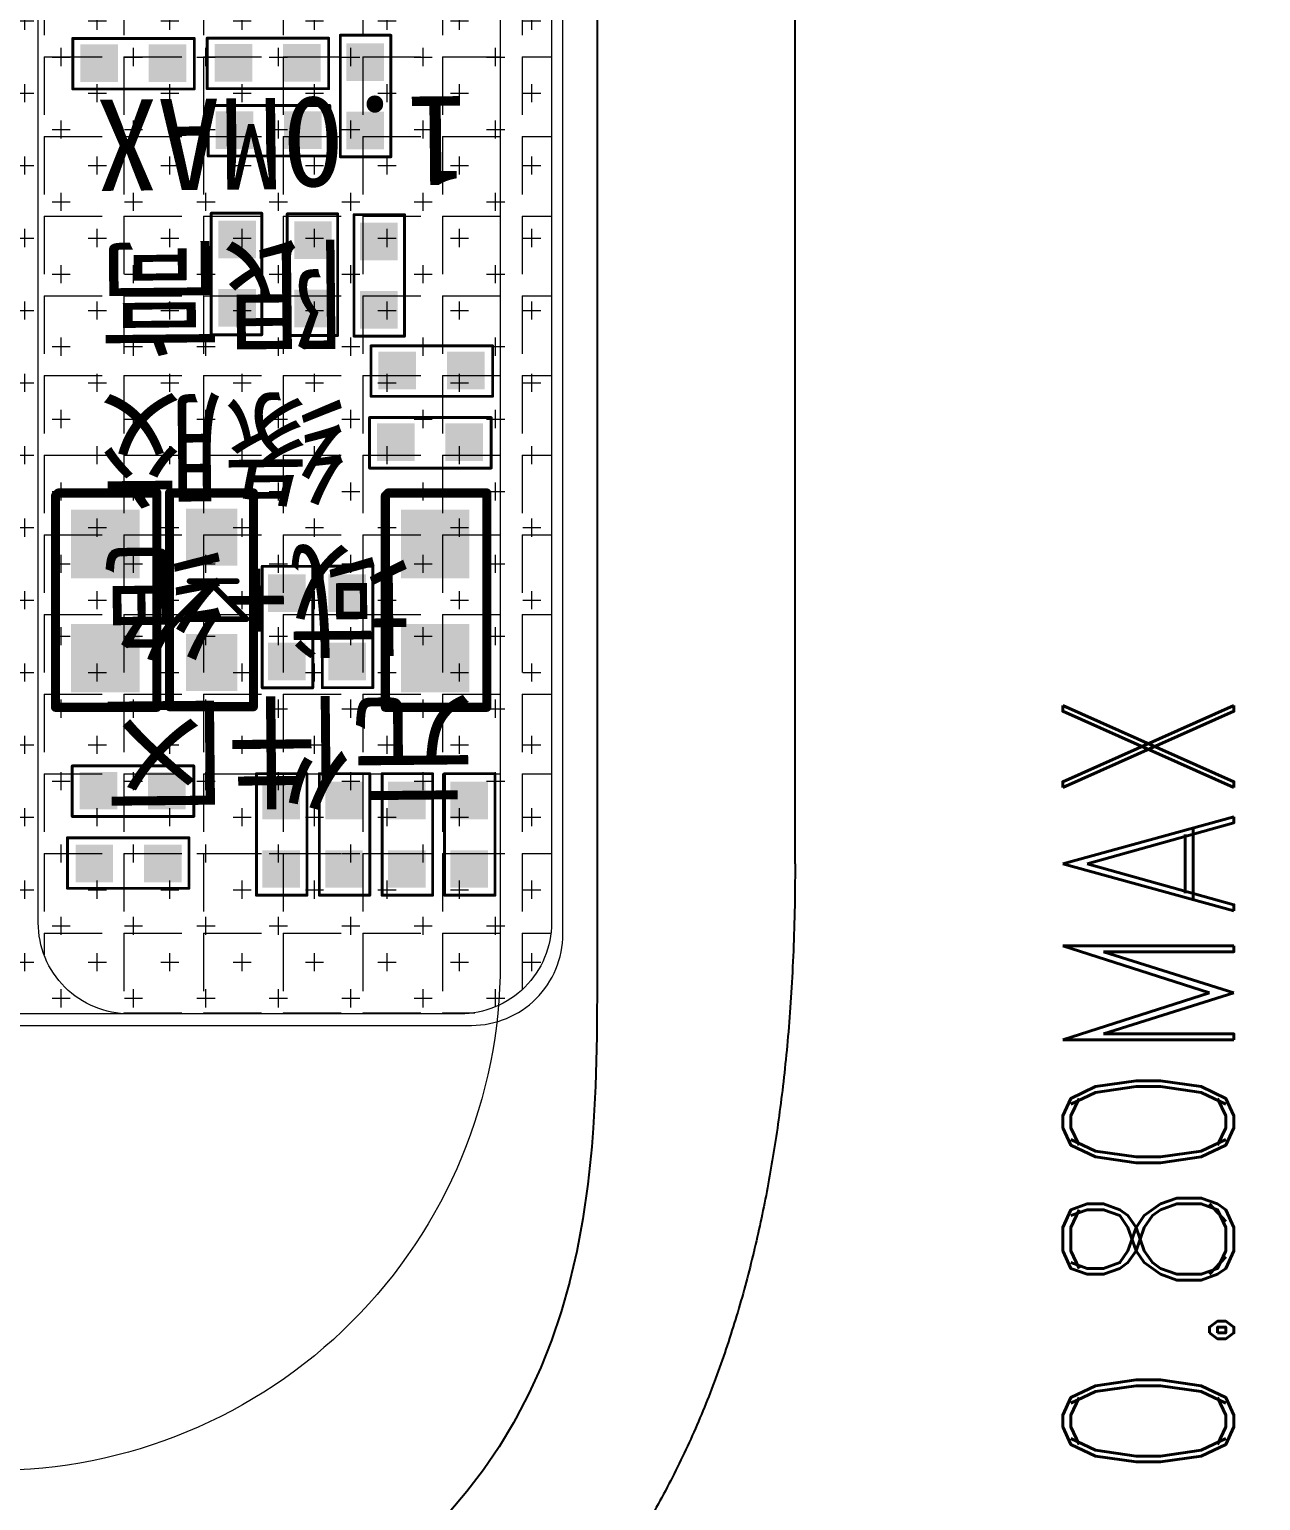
# Model space of a CAD drawing. Header units: millimetres. Extents: x 2674 to 3449, y -296 to 185.
# Drawn here: x 3401.18 to 3411.97, y -162.84 to -149.94 of the extents above; entities that cross this region are included whole.
import ezdxf

# ---------------------------------------------------------------- set-up
doc = ezdxf.new("R2010")
doc.units = ezdxf.units.MM
doc.layers.get('0').update_dxf_attribs({"lineweight": 5})
doc.layers.get('Defpoints').update_dxf_attribs({"lineweight": 5})
for name, color, linetype, lineweight in [('DIM', 3, 'Continuous', 5), ('ITO', 2, 'Continuous', 5), ('MFPC', 2, 'Continuous', 5), ('TAPE', 90, 'Continuous', 5)]:
    doc.layers.add(name, color=color, linetype=linetype, lineweight=lineweight)
for name, color, linetype in [('L52', 5, 'Continuous'), ('lens', 6, 'Continuous'), ('TOPLAYER', 1, 'Continuous'), ('TOPOVERLAY', 2, 'Continuous'), ('TOPPASTE', 8, 'Continuous'), ('TOPSOLDER', 216, 'Continuous')]:
    doc.layers.add(name, color=color, linetype=linetype)
doc.styles.add('RD', font='ROMAND.shx', dxfattribs={"width": 0.8})
doc.styles.add('宋', font='SimSun.ttf', dxfattribs={"height": 2})
doc.dimstyles.new('DIM', dxfattribs={"dimtxt": 0.8, "dimasz": 0.8, "dimexe": 0, "dimexo": 0.5, "dimgap": 0.11, "dimtad": 0, "dimzin": 1, "dimdsep": 46, "dimtxsty": 'RD', "dimcen": 0, "dimclrd": 256, "dimclre": 256, "dimclrt": 256, "dimadec": 0, "dimazin": 0, "dimtm": 1e-09, "dimtfac": 1, "dimtofl": 0, "dimtmove": 0, "dimatfit": 3, "dimfxl": 1, "dimlwe": -1, "dimarcsym": 0})

# ---------------------------------------------------------------- blocks, each defined once
blk = doc.blocks.new('R178MQM-001-PNL-V01-C')
at = {"layer": 'L52', "color": 7}
blk.add_lwpolyline([(1292.346, -125.745), (1292.346, -125.631), (1292.346, -125.745), (1292.346, -150.739), (1292.346, -150.853), (1292.343, -151.427), (1292.331, -151.865), (1292.311, -152.233), (1292.299, -152.396), (1292.264, -152.724), (1292.22, -153.029), (1292.166, -153.315), (1292.102, -153.585), (1292.102, -153.586), (1292.028, -153.845), (1291.944, -154.094), (1291.85, -154.333), (1291.745, -154.561), (1291.632, -154.78), (1291.61, -154.818), (1291.485, -155.028), (1291.349, -155.228), (1291.203, -155.42), (1291.048, -155.603)], dxfattribs=at)
blk = doc.blocks.new('*D267')
at = {"layer": 'Defpoints', "color": 0, "lineweight": 5, "transparency": 16777216}
for p in [(3394.701, -164.577), (3410.99, -164.577), (3394.701, -165.377)]:
    blk.add_point(p, dxfattribs=at)
at = {"layer": 'DIM', "lineweight": -2, "transparency": 16777216}
for p, q in [((3410.99, -163.777), (3410.99, -162.977)), ((3410.99, -166.177), (3410.99, -166.977))]:
    blk.add_line(p, q, dxfattribs=at)
at = {"layer": 'DIM', "transparency": 16777216}
for p, q in [((3395.201, -164.577), (3410.99, -164.577)), ((3395.201, -165.377), (3410.99, -165.377))]:
    blk.add_line(p, q, dxfattribs=at)
at = {"layer": 'DIM', "lineweight": 5, "transparency": 16777216}
for points in [[(3410.856, -163.777), (3411.123, -163.777), (3410.99, -164.577)], [(3410.856, -166.177), (3411.123, -166.177), (3410.99, -165.377)]]:
    blk.add_solid(points, dxfattribs=at)
at = {"layer": 'DIM', "lineweight": 5, "transparency": 16777216, "insert": (3410.99, -159.181), "char_height": 1.5, "attachment_point": 5, "rotation": 90, "style": 'RD'}
blk.add_mtext('0.80MAX', dxfattribs=at)
blk = doc.blocks.new('R178MQK-026-P61-CVL-V01-C')
at = {"layer": 'lens'}
blk.add_line((3136.272, -169.898), (3136.272, -146.028), dxfattribs=at)
at = {"layer": 'lens', "color": 1, "linetype": 'Continuous', "lineweight": 18}
blk.add_lwpolyline([(3129.187, -140.078, -0.414214), (3133.687, -144.578), (3133.687, -170.769, -0.414214), (3129.237, -175.219), (3109.283, -175.219, -0.414214), (3104.783, -170.719), (3104.783, -144.578, -0.414214), (3109.283, -140.078)], format="xyb", close=True, dxfattribs=at)
at = {"layer": 'lens'}
blk.add_open_spline([(3136.272, -169.898), (3136.272, -170.187), (3136.26, -170.726), (3136.213, -171.424), (3136.145, -172.043), (3136.058, -172.607), (3135.952, -173.139), (3135.821, -173.665), (3135.66, -174.188), (3135.469, -174.697), (3135.247, -175.19), (3134.995, -175.66), (3134.699, -176.125), (3134.34, -176.596), (3133.894, -177.078), (3133.329, -177.571), (3132.611, -178.055), (3131.729, -178.498), (3130.665, -178.872), (3129.457, -179.143), (3128.139, -179.302), (3127.211, -179.336), (3126.735, -179.336)], degree=3, knots=[0, 0, 0, 0, 0.05, 0.1, 0.15, 0.2, 0.25, 0.3, 0.35, 0.4, 0.45, 0.5, 0.55, 0.6, 0.65, 0.7, 0.75, 0.8, 0.85, 0.9, 0.95, 1, 1, 1, 1], dxfattribs=at)
blk = doc.blocks.new('0201_1')
at = {"layer": 'TOPLAYER'}
for points in [[(0.164998, -0.165001), (0.164998, 0.165001), (-0.164998, -0.165001), (-0.164998, 0.165001)], [(0.764997, -0.165001), (0.764997, 0.165001), (0.435, -0.165001), (0.435, 0.165001)]]:
    blk.add_solid(points, dxfattribs=at)
at = {"layer": 'TOPOVERLAY', "const_width": 0.025001}
for points in [[(-0.23, -0.217), (-0.23, 0.225999)], [(-0.23, 0.225999), (-0.181, 0.225999)], [(-0.18, 0.225999), (0.836, 0.225999)], [(0.836, -0.217), (0.836, 0.225999)], [(-0.23, -0.217), (0.836, -0.217)]]:
    blk.add_lwpolyline(points, dxfattribs=at)
at = {"layer": 'TOPOVERLAY', "const_width": 0.012499}
for points in [[(-0.23625, 0.225999, 1), (-0.223749, 0.225999, 1)], [(-0.23625, 0.225999, 1), (-0.223749, 0.225999, 1)], [(-0.187251, 0.225999, 1), (-0.174749, 0.225999, 1)], [(-0.186251, 0.225999, 1), (-0.173749, 0.225999, 1)], [(0.829749, 0.225999, 1), (0.842251, 0.225999, 1)], [(0.829749, 0.225999, 1), (0.842251, 0.225999, 1)], [(-0.23625, -0.217, 1), (-0.223749, -0.217, 1)], [(-0.23625, -0.217, 1), (-0.223749, -0.217, 1)], [(0.829749, -0.217, 1), (0.842251, -0.217, 1)], [(0.829749, -0.217, 1), (0.842251, -0.217, 1)]]:
    blk.add_lwpolyline(points, format="xyb", close=True, dxfattribs=at)
at = {"layer": 'TOPPASTE'}
for points in [[(0.164998, -0.165001), (0.164998, 0.165001), (-0.164998, -0.165001), (-0.164998, 0.165001)], [(0.764997, -0.165001), (0.764997, 0.165001), (0.435, -0.165001), (0.435, 0.165001)]]:
    blk.add_solid(points, dxfattribs=at)
at = {"layer": 'TOPSOLDER'}
for points in [[(0.164998, -0.165001), (0.164998, 0.165001), (-0.164998, -0.165001), (-0.164998, 0.165001)], [(0.764997, -0.165001), (0.764997, 0.165001), (0.435, -0.165001), (0.435, 0.165001)]]:
    blk.add_solid(points, dxfattribs=at)
blk = doc.blocks.new('0201_3')
at = {"layer": 'TOPLAYER'}
for points in [[(0.164998, -0.165001), (0.164998, 0.165001), (-0.164998, -0.165001), (-0.164998, 0.165001)], [(0.764997, -0.165001), (0.764997, 0.165001), (0.435, -0.165001), (0.435, 0.165001)]]:
    blk.add_solid(points, dxfattribs=at)
at = {"layer": 'TOPOVERLAY', "const_width": 0.025001}
for points in [[(-0.23, -0.217), (-0.23, 0.225999)], [(-0.23, 0.225999), (-0.181, 0.225999)], [(-0.18, 0.225999), (0.836, 0.225999)], [(0.836, -0.217), (0.836, 0.225999)], [(-0.23, -0.217), (0.836, -0.217)]]:
    blk.add_lwpolyline(points, dxfattribs=at)
at = {"layer": 'TOPOVERLAY', "const_width": 0.012499}
for points in [[(-0.23625, 0.225999, 1), (-0.223749, 0.225999, 1)], [(-0.23625, 0.225999, 1), (-0.223749, 0.225999, 1)], [(-0.187251, 0.225999, 1), (-0.174749, 0.225999, 1)], [(-0.186251, 0.225999, 1), (-0.173749, 0.225999, 1)], [(0.829749, 0.225999, 1), (0.842251, 0.225999, 1)], [(0.829749, 0.225999, 1), (0.842251, 0.225999, 1)], [(-0.23625, -0.217, 1), (-0.223749, -0.217, 1)], [(-0.23625, -0.217, 1), (-0.223749, -0.217, 1)], [(0.829749, -0.217, 1), (0.842251, -0.217, 1)], [(0.829749, -0.217, 1), (0.842251, -0.217, 1)]]:
    blk.add_lwpolyline(points, format="xyb", close=True, dxfattribs=at)
at = {"layer": 'TOPPASTE'}
for points in [[(0.164998, -0.165001), (0.164998, 0.165001), (-0.164998, -0.165001), (-0.164998, 0.165001)], [(0.764997, -0.165001), (0.764997, 0.165001), (0.435, -0.165001), (0.435, 0.165001)]]:
    blk.add_solid(points, dxfattribs=at)
at = {"layer": 'TOPSOLDER'}
for points in [[(0.164998, -0.165001), (0.164998, 0.165001), (-0.164998, -0.165001), (-0.164998, 0.165001)], [(0.764997, -0.165001), (0.764997, 0.165001), (0.435, -0.165001), (0.435, 0.165001)]]:
    blk.add_solid(points, dxfattribs=at)
blk = doc.blocks.new('0201_7')
at = {"layer": 'TOPLAYER'}
for points in [[(0.164998, -0.165001), (0.164998, 0.165001), (-0.164998, -0.165001), (-0.164998, 0.165001)], [(0.764997, -0.165001), (0.764997, 0.165001), (0.435, -0.165001), (0.435, 0.165001)]]:
    blk.add_solid(points, dxfattribs=at)
at = {"layer": 'TOPOVERLAY', "const_width": 0.025001}
for points in [[(-0.23, -0.217), (-0.23, 0.225999)], [(-0.181, 0.225999), (-0.23, 0.225999)], [(0.836, 0.225999), (-0.18, 0.225999)], [(0.836, -0.217), (0.836, 0.225999)], [(0.836, -0.217), (-0.23, -0.217)]]:
    blk.add_lwpolyline(points, dxfattribs=at)
at = {"layer": 'TOPOVERLAY', "const_width": 0.012499}
for points in [[(-0.23625, 0.225999, 1), (-0.223749, 0.225999, 1)], [(-0.23625, 0.225999, 1), (-0.223749, 0.225999, 1)], [(-0.187251, 0.225999, 1), (-0.174749, 0.225999, 1)], [(-0.186251, 0.225999, 1), (-0.173749, 0.225999, 1)], [(0.829749, 0.225999, 1), (0.842251, 0.225999, 1)], [(0.829749, 0.225999, 1), (0.842251, 0.225999, 1)], [(-0.23625, -0.217, 1), (-0.223749, -0.217, 1)], [(-0.23625, -0.217, 1), (-0.223749, -0.217, 1)], [(0.829749, -0.217, 1), (0.842251, -0.217, 1)], [(0.829749, -0.217, 1), (0.842251, -0.217, 1)]]:
    blk.add_lwpolyline(points, format="xyb", close=True, dxfattribs=at)
at = {"layer": 'TOPPASTE'}
for points in [[(0.164998, -0.165001), (0.164998, 0.165001), (-0.164998, -0.165001), (-0.164998, 0.165001)], [(0.764997, -0.165001), (0.764997, 0.165001), (0.435, -0.165001), (0.435, 0.165001)]]:
    blk.add_solid(points, dxfattribs=at)
at = {"layer": 'TOPSOLDER'}
for points in [[(0.164998, -0.165001), (0.164998, 0.165001), (-0.164998, -0.165001), (-0.164998, 0.165001)], [(0.764997, -0.165001), (0.764997, 0.165001), (0.435, -0.165001), (0.435, 0.165001)]]:
    blk.add_solid(points, dxfattribs=at)
blk = doc.blocks.new('0201_8')
at = {"layer": 'TOPLAYER'}
for points in [[(0.164998, -0.165001), (0.164998, 0.165001), (-0.164998, -0.165001), (-0.164998, 0.165001)], [(0.764997, -0.165001), (0.764997, 0.165001), (0.435, -0.165001), (0.435, 0.165001)]]:
    blk.add_solid(points, dxfattribs=at)
at = {"layer": 'TOPOVERLAY', "const_width": 0.025001}
for points in [[(-0.23, -0.217), (-0.23, 0.225999)], [(-0.181, 0.225999), (-0.23, 0.225999)], [(0.836, 0.225999), (-0.18, 0.225999)], [(0.836, -0.217), (0.836, 0.225999)], [(0.836, -0.217), (-0.23, -0.217)]]:
    blk.add_lwpolyline(points, dxfattribs=at)
at = {"layer": 'TOPOVERLAY', "const_width": 0.012499}
for points in [[(-0.23625, 0.225999, 1), (-0.223749, 0.225999, 1)], [(-0.23625, 0.225999, 1), (-0.223749, 0.225999, 1)], [(-0.187251, 0.225999, 1), (-0.174749, 0.225999, 1)], [(-0.186251, 0.225999, 1), (-0.173749, 0.225999, 1)], [(0.829749, 0.225999, 1), (0.842251, 0.225999, 1)], [(0.829749, 0.225999, 1), (0.842251, 0.225999, 1)], [(-0.23625, -0.217, 1), (-0.223749, -0.217, 1)], [(-0.23625, -0.217, 1), (-0.223749, -0.217, 1)], [(0.829749, -0.217, 1), (0.842251, -0.217, 1)], [(0.829749, -0.217, 1), (0.842251, -0.217, 1)]]:
    blk.add_lwpolyline(points, format="xyb", close=True, dxfattribs=at)
at = {"layer": 'TOPPASTE'}
for points in [[(0.164998, -0.165001), (0.164998, 0.165001), (-0.164998, -0.165001), (-0.164998, 0.165001)], [(0.764997, -0.165001), (0.764997, 0.165001), (0.435, -0.165001), (0.435, 0.165001)]]:
    blk.add_solid(points, dxfattribs=at)
at = {"layer": 'TOPSOLDER'}
for points in [[(0.164998, -0.165001), (0.164998, 0.165001), (-0.164998, -0.165001), (-0.164998, 0.165001)], [(0.764997, -0.165001), (0.764997, 0.165001), (0.435, -0.165001), (0.435, 0.165001)]]:
    blk.add_solid(points, dxfattribs=at)
blk = doc.blocks.new('0201_9')
at = {"layer": 'TOPLAYER'}
for points in [[(0.164998, -0.165001), (0.164998, 0.165001), (-0.164998, -0.165001), (-0.164998, 0.165001)], [(0.764997, -0.165001), (0.764997, 0.165001), (0.435, -0.165001), (0.435, 0.165001)]]:
    blk.add_solid(points, dxfattribs=at)
at = {"layer": 'TOPOVERLAY', "const_width": 0.025001}
for points in [[(-0.23, -0.217), (-0.23, 0.225999)], [(-0.23, 0.225999), (-0.181, 0.225999)], [(-0.18, 0.225999), (0.836, 0.225999)], [(0.836, -0.217), (0.836, 0.225999)], [(-0.23, -0.217), (0.836, -0.217)]]:
    blk.add_lwpolyline(points, dxfattribs=at)
at = {"layer": 'TOPOVERLAY', "const_width": 0.012499}
for points in [[(-0.23625, 0.225999, 1), (-0.223749, 0.225999, 1)], [(-0.23625, 0.225999, 1), (-0.223749, 0.225999, 1)], [(-0.187251, 0.225999, 1), (-0.174749, 0.225999, 1)], [(-0.186251, 0.225999, 1), (-0.173749, 0.225999, 1)], [(0.829749, 0.225999, 1), (0.842251, 0.225999, 1)], [(0.829749, 0.225999, 1), (0.842251, 0.225999, 1)], [(-0.23625, -0.217, 1), (-0.223749, -0.217, 1)], [(-0.23625, -0.217, 1), (-0.223749, -0.217, 1)], [(0.829749, -0.217, 1), (0.842251, -0.217, 1)], [(0.829749, -0.217, 1), (0.842251, -0.217, 1)]]:
    blk.add_lwpolyline(points, format="xyb", close=True, dxfattribs=at)
at = {"layer": 'TOPPASTE'}
for points in [[(0.164998, -0.165001), (0.164998, 0.165001), (-0.164998, -0.165001), (-0.164998, 0.165001)], [(0.764997, -0.165001), (0.764997, 0.165001), (0.435, -0.165001), (0.435, 0.165001)]]:
    blk.add_solid(points, dxfattribs=at)
at = {"layer": 'TOPSOLDER'}
for points in [[(0.164998, -0.165001), (0.164998, 0.165001), (-0.164998, -0.165001), (-0.164998, 0.165001)], [(0.764997, -0.165001), (0.764997, 0.165001), (0.435, -0.165001), (0.435, 0.165001)]]:
    blk.add_solid(points, dxfattribs=at)
blk = doc.blocks.new('0402S_10')
at = {"layer": 'TOPLAYER'}
for points in [[(-0.248054, 0.305189), (-0.848053, 0.305189), (-0.248054, -0.29481), (-0.848053, -0.29481)], [(0.751944, 0.305189), (0.151945, 0.305189), (0.751944, -0.29481), (0.151945, -0.29481)]]:
    blk.add_solid(points, dxfattribs=at)
at = {"layer": 'TOPOVERLAY', "const_width": 0.08001}
for points in [[(-0.979853, -0.431411), (-0.979853, 0.457589)], [(-0.979853, 0.457589), (0.899747, 0.457589)], [(0.899747, -0.406011), (0.899747, 0.457589)], [(0.874347, -0.431411), (0.899747, -0.406011)], [(-0.979853, -0.431411), (0.874347, -0.431411)]]:
    blk.add_lwpolyline(points, dxfattribs=at)
at = {"layer": 'TOPOVERLAY', "const_width": 0.040005}
for points in [[(-0.999856, 0.457589, 1), (-0.959851, 0.457589, 1)], [(-0.999856, 0.457589, 1), (-0.959851, 0.457589, 1)], [(0.879744, 0.457589, 1), (0.919749, 0.457589, 1)], [(0.879744, 0.457589, 1), (0.919749, 0.457589, 1)], [(0.879744, -0.406011, 1), (0.919749, -0.406011, 1)], [(0.879744, -0.406011, 1), (0.919749, -0.406011, 1)], [(-0.999856, -0.431411, 1), (-0.959851, -0.431411, 1)], [(-0.999856, -0.431411, 1), (-0.959851, -0.431411, 1)], [(0.854344, -0.431411, 1), (0.894349, -0.431411, 1)], [(0.854344, -0.431411, 1), (0.894349, -0.431411, 1)]]:
    blk.add_lwpolyline(points, format="xyb", close=True, dxfattribs=at)
at = {"layer": 'TOPPASTE'}
for points in [[(-0.248054, 0.305189), (-0.848053, 0.305189), (-0.248054, -0.29481), (-0.848053, -0.29481)], [(0.751944, 0.305189), (0.151945, 0.305189), (0.751944, -0.29481), (0.151945, -0.29481)]]:
    blk.add_solid(points, dxfattribs=at)
at = {"layer": 'TOPSOLDER'}
for points in [[(-0.248054, 0.305189), (-0.848053, 0.305189), (-0.248054, -0.29481), (-0.848053, -0.29481)], [(0.751944, 0.305189), (0.151945, 0.305189), (0.751944, -0.29481), (0.151945, -0.29481)]]:
    blk.add_solid(points, dxfattribs=at)
blk = doc.blocks.new('0201_11')
at = {"layer": 'TOPLAYER'}
for points in [[(0.164998, -0.165001), (0.164998, 0.165001), (-0.164998, -0.165001), (-0.164998, 0.165001)], [(0.764997, -0.165001), (0.764997, 0.165001), (0.435, -0.165001), (0.435, 0.165001)]]:
    blk.add_solid(points, dxfattribs=at)
at = {"layer": 'TOPOVERLAY', "const_width": 0.025001}
for points in [[(-0.23, -0.217), (-0.23, 0.225999)], [(-0.23, 0.225999), (-0.181, 0.225999)], [(-0.18, 0.225999), (0.836, 0.225999)], [(0.836, -0.217), (0.836, 0.225999)], [(-0.23, -0.217), (0.836, -0.217)]]:
    blk.add_lwpolyline(points, dxfattribs=at)
at = {"layer": 'TOPOVERLAY', "const_width": 0.012499}
for points in [[(-0.23625, 0.225999, 1), (-0.223749, 0.225999, 1)], [(-0.23625, 0.225999, 1), (-0.223749, 0.225999, 1)], [(-0.187251, 0.225999, 1), (-0.174749, 0.225999, 1)], [(-0.186251, 0.225999, 1), (-0.173749, 0.225999, 1)], [(0.829749, 0.225999, 1), (0.842251, 0.225999, 1)], [(0.829749, 0.225999, 1), (0.842251, 0.225999, 1)], [(-0.23625, -0.217, 1), (-0.223749, -0.217, 1)], [(-0.23625, -0.217, 1), (-0.223749, -0.217, 1)], [(0.829749, -0.217, 1), (0.842251, -0.217, 1)], [(0.829749, -0.217, 1), (0.842251, -0.217, 1)]]:
    blk.add_lwpolyline(points, format="xyb", close=True, dxfattribs=at)
at = {"layer": 'TOPPASTE'}
for points in [[(0.164998, -0.165001), (0.164998, 0.165001), (-0.164998, -0.165001), (-0.164998, 0.165001)], [(0.764997, -0.165001), (0.764997, 0.165001), (0.435, -0.165001), (0.435, 0.165001)]]:
    blk.add_solid(points, dxfattribs=at)
at = {"layer": 'TOPSOLDER'}
for points in [[(0.164998, -0.165001), (0.164998, 0.165001), (-0.164998, -0.165001), (-0.164998, 0.165001)], [(0.764997, -0.165001), (0.764997, 0.165001), (0.435, -0.165001), (0.435, 0.165001)]]:
    blk.add_solid(points, dxfattribs=at)
blk = doc.blocks.new('0201_12')
at = {"layer": 'TOPLAYER'}
for points in [[(0.164998, -0.165001), (0.164998, 0.165001), (-0.164998, -0.165001), (-0.164998, 0.165001)], [(0.764997, -0.165001), (0.764997, 0.165001), (0.435, -0.165001), (0.435, 0.165001)]]:
    blk.add_solid(points, dxfattribs=at)
at = {"layer": 'TOPOVERLAY', "const_width": 0.025001}
for points in [[(-0.23, 0.225999), (-0.181, 0.225999)], [(-0.23, 0.225999), (-0.23, -0.217)], [(-0.18, 0.225999), (0.836, 0.225999)], [(0.836, 0.225999), (0.836, -0.217)], [(-0.23, -0.217), (0.836, -0.217)]]:
    blk.add_lwpolyline(points, dxfattribs=at)
at = {"layer": 'TOPOVERLAY', "const_width": 0.012499}
for points in [[(-0.23625, 0.225999, 1), (-0.223749, 0.225999, 1)], [(-0.23625, 0.225999, 1), (-0.223749, 0.225999, 1)], [(-0.187251, 0.225999, 1), (-0.174749, 0.225999, 1)], [(-0.186251, 0.225999, 1), (-0.173749, 0.225999, 1)], [(0.829749, 0.225999, 1), (0.842251, 0.225999, 1)], [(0.829749, 0.225999, 1), (0.842251, 0.225999, 1)], [(-0.23625, -0.217, 1), (-0.223749, -0.217, 1)], [(-0.23625, -0.217, 1), (-0.223749, -0.217, 1)], [(0.829749, -0.217, 1), (0.842251, -0.217, 1)], [(0.829749, -0.217, 1), (0.842251, -0.217, 1)]]:
    blk.add_lwpolyline(points, format="xyb", close=True, dxfattribs=at)
at = {"layer": 'TOPPASTE'}
for points in [[(0.164998, -0.165001), (0.164998, 0.165001), (-0.164998, -0.165001), (-0.164998, 0.165001)], [(0.764997, -0.165001), (0.764997, 0.165001), (0.435, -0.165001), (0.435, 0.165001)]]:
    blk.add_solid(points, dxfattribs=at)
at = {"layer": 'TOPSOLDER'}
for points in [[(0.164998, -0.165001), (0.164998, 0.165001), (-0.164998, -0.165001), (-0.164998, 0.165001)], [(0.764997, -0.165001), (0.764997, 0.165001), (0.435, -0.165001), (0.435, 0.165001)]]:
    blk.add_solid(points, dxfattribs=at)
blk = doc.blocks.new('0201_13')
at = {"layer": 'TOPLAYER'}
for points in [[(0.164998, -0.165001), (0.164998, 0.165001), (-0.164998, -0.165001), (-0.164998, 0.165001)], [(0.764997, -0.165001), (0.764997, 0.165001), (0.435, -0.165001), (0.435, 0.165001)]]:
    blk.add_solid(points, dxfattribs=at)
at = {"layer": 'TOPOVERLAY', "const_width": 0.025001}
for points in [[(-0.23, -0.217), (-0.23, 0.225999)], [(-0.181, 0.225999), (-0.23, 0.225999)], [(0.836, 0.225999), (-0.18, 0.225999)], [(0.836, -0.217), (0.836, 0.225999)], [(0.836, -0.217), (-0.23, -0.217)]]:
    blk.add_lwpolyline(points, dxfattribs=at)
at = {"layer": 'TOPOVERLAY', "const_width": 0.012499}
for points in [[(-0.23625, 0.225999, 1), (-0.223749, 0.225999, 1)], [(-0.23625, 0.225999, 1), (-0.223749, 0.225999, 1)], [(-0.187251, 0.225999, 1), (-0.174749, 0.225999, 1)], [(-0.186251, 0.225999, 1), (-0.173749, 0.225999, 1)], [(0.829749, 0.225999, 1), (0.842251, 0.225999, 1)], [(0.829749, 0.225999, 1), (0.842251, 0.225999, 1)], [(-0.23625, -0.217, 1), (-0.223749, -0.217, 1)], [(-0.23625, -0.217, 1), (-0.223749, -0.217, 1)], [(0.829749, -0.217, 1), (0.842251, -0.217, 1)], [(0.829749, -0.217, 1), (0.842251, -0.217, 1)]]:
    blk.add_lwpolyline(points, format="xyb", close=True, dxfattribs=at)
at = {"layer": 'TOPPASTE'}
for points in [[(0.164998, -0.165001), (0.164998, 0.165001), (-0.164998, -0.165001), (-0.164998, 0.165001)], [(0.764997, -0.165001), (0.764997, 0.165001), (0.435, -0.165001), (0.435, 0.165001)]]:
    blk.add_solid(points, dxfattribs=at)
at = {"layer": 'TOPSOLDER'}
for points in [[(0.164998, -0.165001), (0.164998, 0.165001), (-0.164998, -0.165001), (-0.164998, 0.165001)], [(0.764997, -0.165001), (0.764997, 0.165001), (0.435, -0.165001), (0.435, 0.165001)]]:
    blk.add_solid(points, dxfattribs=at)
blk = doc.blocks.new('0201_14')
at = {"layer": 'TOPLAYER'}
for points in [[(0.164998, -0.165001), (0.164998, 0.165001), (-0.164998, -0.165001), (-0.164998, 0.165001)], [(0.764997, -0.165001), (0.764997, 0.165001), (0.435, -0.165001), (0.435, 0.165001)]]:
    blk.add_solid(points, dxfattribs=at)
at = {"layer": 'TOPOVERLAY', "const_width": 0.025001}
for points in [[(-0.181, 0.225999), (-0.23, 0.225999)], [(-0.23, 0.225999), (-0.23, -0.217)], [(0.836, 0.225999), (-0.18, 0.225999)], [(0.836, 0.225999), (0.836, -0.217)], [(0.836, -0.217), (-0.23, -0.217)]]:
    blk.add_lwpolyline(points, dxfattribs=at)
at = {"layer": 'TOPOVERLAY', "const_width": 0.012499}
for points in [[(-0.23625, 0.225999, 1), (-0.223749, 0.225999, 1)], [(-0.23625, 0.225999, 1), (-0.223749, 0.225999, 1)], [(-0.187251, 0.225999, 1), (-0.174749, 0.225999, 1)], [(-0.186251, 0.225999, 1), (-0.173749, 0.225999, 1)], [(0.829749, 0.225999, 1), (0.842251, 0.225999, 1)], [(0.829749, 0.225999, 1), (0.842251, 0.225999, 1)], [(-0.23625, -0.217, 1), (-0.223749, -0.217, 1)], [(-0.23625, -0.217, 1), (-0.223749, -0.217, 1)], [(0.829749, -0.217, 1), (0.842251, -0.217, 1)], [(0.829749, -0.217, 1), (0.842251, -0.217, 1)]]:
    blk.add_lwpolyline(points, format="xyb", close=True, dxfattribs=at)
at = {"layer": 'TOPPASTE'}
for points in [[(0.164998, -0.165001), (0.164998, 0.165001), (-0.164998, -0.165001), (-0.164998, 0.165001)], [(0.764997, -0.165001), (0.764997, 0.165001), (0.435, -0.165001), (0.435, 0.165001)]]:
    blk.add_solid(points, dxfattribs=at)
at = {"layer": 'TOPSOLDER'}
for points in [[(0.164998, -0.165001), (0.164998, 0.165001), (-0.164998, -0.165001), (-0.164998, 0.165001)], [(0.764997, -0.165001), (0.764997, 0.165001), (0.435, -0.165001), (0.435, 0.165001)]]:
    blk.add_solid(points, dxfattribs=at)
blk = doc.blocks.new('0201_15')
at = {"layer": 'TOPLAYER'}
for points in [[(0.164998, -0.165001), (0.164998, 0.165001), (-0.164998, -0.165001), (-0.164998, 0.165001)], [(0.764997, -0.165001), (0.764997, 0.165001), (0.435, -0.165001), (0.435, 0.165001)]]:
    blk.add_solid(points, dxfattribs=at)
at = {"layer": 'TOPOVERLAY', "const_width": 0.025001}
for points in [[(-0.23, 0.225999), (-0.181, 0.225999)], [(-0.23, -0.217), (-0.23, 0.225999)], [(-0.18, 0.225999), (0.836, 0.225999)], [(0.836, -0.217), (0.836, 0.225999)], [(-0.23, -0.217), (0.836, -0.217)]]:
    blk.add_lwpolyline(points, dxfattribs=at)
at = {"layer": 'TOPOVERLAY', "const_width": 0.012499}
for points in [[(-0.23625, 0.225999, 1), (-0.223749, 0.225999, 1)], [(-0.23625, 0.225999, 1), (-0.223749, 0.225999, 1)], [(-0.187251, 0.225999, 1), (-0.174749, 0.225999, 1)], [(-0.186251, 0.225999, 1), (-0.173749, 0.225999, 1)], [(0.829749, 0.225999, 1), (0.842251, 0.225999, 1)], [(0.829749, 0.225999, 1), (0.842251, 0.225999, 1)], [(-0.23625, -0.217, 1), (-0.223749, -0.217, 1)], [(-0.23625, -0.217, 1), (-0.223749, -0.217, 1)], [(0.829749, -0.217, 1), (0.842251, -0.217, 1)], [(0.829749, -0.217, 1), (0.842251, -0.217, 1)]]:
    blk.add_lwpolyline(points, format="xyb", close=True, dxfattribs=at)
at = {"layer": 'TOPPASTE'}
for points in [[(0.164998, -0.165001), (0.164998, 0.165001), (-0.164998, -0.165001), (-0.164998, 0.165001)], [(0.764997, -0.165001), (0.764997, 0.165001), (0.435, -0.165001), (0.435, 0.165001)]]:
    blk.add_solid(points, dxfattribs=at)
at = {"layer": 'TOPSOLDER'}
for points in [[(0.164998, -0.165001), (0.164998, 0.165001), (-0.164998, -0.165001), (-0.164998, 0.165001)], [(0.764997, -0.165001), (0.764997, 0.165001), (0.435, -0.165001), (0.435, 0.165001)]]:
    blk.add_solid(points, dxfattribs=at)
blk = doc.blocks.new('0201_16')
at = {"layer": 'TOPLAYER'}
for points in [[(0.164998, -0.165001), (0.164998, 0.165001), (-0.164998, -0.165001), (-0.164998, 0.165001)], [(0.764997, -0.165001), (0.764997, 0.165001), (0.435, -0.165001), (0.435, 0.165001)]]:
    blk.add_solid(points, dxfattribs=at)
at = {"layer": 'TOPOVERLAY', "const_width": 0.025001}
for points in [[(-0.23, 0.225999), (-0.181, 0.225999)], [(-0.23, -0.217), (-0.23, 0.225999)], [(-0.18, 0.225999), (0.836, 0.225999)], [(0.836, -0.217), (0.836, 0.225999)], [(-0.23, -0.217), (0.836, -0.217)]]:
    blk.add_lwpolyline(points, dxfattribs=at)
at = {"layer": 'TOPOVERLAY', "const_width": 0.012499}
for points in [[(-0.23625, 0.225999, 1), (-0.223749, 0.225999, 1)], [(-0.23625, 0.225999, 1), (-0.223749, 0.225999, 1)], [(-0.187251, 0.225999, 1), (-0.174749, 0.225999, 1)], [(-0.186251, 0.225999, 1), (-0.173749, 0.225999, 1)], [(0.829749, 0.225999, 1), (0.842251, 0.225999, 1)], [(0.829749, 0.225999, 1), (0.842251, 0.225999, 1)], [(-0.23625, -0.217, 1), (-0.223749, -0.217, 1)], [(-0.23625, -0.217, 1), (-0.223749, -0.217, 1)], [(0.829749, -0.217, 1), (0.842251, -0.217, 1)], [(0.829749, -0.217, 1), (0.842251, -0.217, 1)]]:
    blk.add_lwpolyline(points, format="xyb", close=True, dxfattribs=at)
at = {"layer": 'TOPPASTE'}
for points in [[(0.164998, -0.165001), (0.164998, 0.165001), (-0.164998, -0.165001), (-0.164998, 0.165001)], [(0.764997, -0.165001), (0.764997, 0.165001), (0.435, -0.165001), (0.435, 0.165001)]]:
    blk.add_solid(points, dxfattribs=at)
at = {"layer": 'TOPSOLDER'}
for points in [[(0.164998, -0.165001), (0.164998, 0.165001), (-0.164998, -0.165001), (-0.164998, 0.165001)], [(0.764997, -0.165001), (0.764997, 0.165001), (0.435, -0.165001), (0.435, 0.165001)]]:
    blk.add_solid(points, dxfattribs=at)
blk = doc.blocks.new('0201_17')
at = {"layer": 'TOPLAYER'}
for points in [[(0.164998, -0.165001), (0.164998, 0.165001), (-0.164998, -0.165001), (-0.164998, 0.165001)], [(0.764997, -0.165001), (0.764997, 0.165001), (0.435, -0.165001), (0.435, 0.165001)]]:
    blk.add_solid(points, dxfattribs=at)
at = {"layer": 'TOPOVERLAY', "const_width": 0.025001}
for points in [[(-0.181, 0.225999), (-0.23, 0.225999)], [(-0.23, 0.225999), (-0.23, -0.217)], [(0.836, 0.225999), (-0.18, 0.225999)], [(0.836, 0.225999), (0.836, -0.217)], [(0.836, -0.217), (-0.23, -0.217)]]:
    blk.add_lwpolyline(points, dxfattribs=at)
at = {"layer": 'TOPOVERLAY', "const_width": 0.012499}
for points in [[(-0.23625, 0.225999, 1), (-0.223749, 0.225999, 1)], [(-0.23625, 0.225999, 1), (-0.223749, 0.225999, 1)], [(-0.187251, 0.225999, 1), (-0.174749, 0.225999, 1)], [(-0.186251, 0.225999, 1), (-0.173749, 0.225999, 1)], [(0.829749, 0.225999, 1), (0.842251, 0.225999, 1)], [(0.829749, 0.225999, 1), (0.842251, 0.225999, 1)], [(-0.23625, -0.217, 1), (-0.223749, -0.217, 1)], [(-0.23625, -0.217, 1), (-0.223749, -0.217, 1)], [(0.829749, -0.217, 1), (0.842251, -0.217, 1)], [(0.829749, -0.217, 1), (0.842251, -0.217, 1)]]:
    blk.add_lwpolyline(points, format="xyb", close=True, dxfattribs=at)
at = {"layer": 'TOPPASTE'}
for points in [[(0.164998, -0.165001), (0.164998, 0.165001), (-0.164998, -0.165001), (-0.164998, 0.165001)], [(0.764997, -0.165001), (0.764997, 0.165001), (0.435, -0.165001), (0.435, 0.165001)]]:
    blk.add_solid(points, dxfattribs=at)
at = {"layer": 'TOPSOLDER'}
for points in [[(0.164998, -0.165001), (0.164998, 0.165001), (-0.164998, -0.165001), (-0.164998, 0.165001)], [(0.764997, -0.165001), (0.764997, 0.165001), (0.435, -0.165001), (0.435, 0.165001)]]:
    blk.add_solid(points, dxfattribs=at)
blk = doc.blocks.new('0201_18')
at = {"layer": 'TOPLAYER'}
for points in [[(0.164998, -0.165001), (0.164998, 0.165001), (-0.164998, -0.165001), (-0.164998, 0.165001)], [(0.764997, -0.165001), (0.764997, 0.165001), (0.435, -0.165001), (0.435, 0.165001)]]:
    blk.add_solid(points, dxfattribs=at)
at = {"layer": 'TOPOVERLAY', "const_width": 0.025001}
for points in [[(-0.181, 0.225999), (-0.23, 0.225999)], [(-0.23, 0.225999), (-0.23, -0.217)], [(0.836, 0.225999), (-0.18, 0.225999)], [(0.836, 0.225999), (0.836, -0.217)], [(0.836, -0.217), (-0.23, -0.217)]]:
    blk.add_lwpolyline(points, dxfattribs=at)
at = {"layer": 'TOPOVERLAY', "const_width": 0.012499}
for points in [[(-0.23625, 0.225999, 1), (-0.223749, 0.225999, 1)], [(-0.23625, 0.225999, 1), (-0.223749, 0.225999, 1)], [(-0.187251, 0.225999, 1), (-0.174749, 0.225999, 1)], [(-0.186251, 0.225999, 1), (-0.173749, 0.225999, 1)], [(0.829749, 0.225999, 1), (0.842251, 0.225999, 1)], [(0.829749, 0.225999, 1), (0.842251, 0.225999, 1)], [(-0.23625, -0.217, 1), (-0.223749, -0.217, 1)], [(-0.23625, -0.217, 1), (-0.223749, -0.217, 1)], [(0.829749, -0.217, 1), (0.842251, -0.217, 1)], [(0.829749, -0.217, 1), (0.842251, -0.217, 1)]]:
    blk.add_lwpolyline(points, format="xyb", close=True, dxfattribs=at)
at = {"layer": 'TOPPASTE'}
for points in [[(0.164998, -0.165001), (0.164998, 0.165001), (-0.164998, -0.165001), (-0.164998, 0.165001)], [(0.764997, -0.165001), (0.764997, 0.165001), (0.435, -0.165001), (0.435, 0.165001)]]:
    blk.add_solid(points, dxfattribs=at)
at = {"layer": 'TOPSOLDER'}
for points in [[(0.164998, -0.165001), (0.164998, 0.165001), (-0.164998, -0.165001), (-0.164998, 0.165001)], [(0.764997, -0.165001), (0.764997, 0.165001), (0.435, -0.165001), (0.435, 0.165001)]]:
    blk.add_solid(points, dxfattribs=at)
blk = doc.blocks.new('0201_19')
at = {"layer": 'TOPLAYER'}
for points in [[(0.164998, -0.165001), (0.164998, 0.165001), (-0.164998, -0.165001), (-0.164998, 0.165001)], [(0.764997, -0.165001), (0.764997, 0.165001), (0.435, -0.165001), (0.435, 0.165001)]]:
    blk.add_solid(points, dxfattribs=at)
at = {"layer": 'TOPOVERLAY', "const_width": 0.025001}
for points in [[(-0.181, 0.225999), (-0.23, 0.225999)], [(-0.23, 0.225999), (-0.23, -0.217)], [(0.836, 0.225999), (-0.18, 0.225999)], [(0.836, 0.225999), (0.836, -0.217)], [(0.836, -0.217), (-0.23, -0.217)]]:
    blk.add_lwpolyline(points, dxfattribs=at)
at = {"layer": 'TOPOVERLAY', "const_width": 0.012499}
for points in [[(-0.23625, 0.225999, 1), (-0.223749, 0.225999, 1)], [(-0.23625, 0.225999, 1), (-0.223749, 0.225999, 1)], [(-0.187251, 0.225999, 1), (-0.174749, 0.225999, 1)], [(-0.186251, 0.225999, 1), (-0.173749, 0.225999, 1)], [(0.829749, 0.225999, 1), (0.842251, 0.225999, 1)], [(0.829749, 0.225999, 1), (0.842251, 0.225999, 1)], [(-0.23625, -0.217, 1), (-0.223749, -0.217, 1)], [(-0.23625, -0.217, 1), (-0.223749, -0.217, 1)], [(0.829749, -0.217, 1), (0.842251, -0.217, 1)], [(0.829749, -0.217, 1), (0.842251, -0.217, 1)]]:
    blk.add_lwpolyline(points, format="xyb", close=True, dxfattribs=at)
at = {"layer": 'TOPPASTE'}
for points in [[(0.164998, -0.165001), (0.164998, 0.165001), (-0.164998, -0.165001), (-0.164998, 0.165001)], [(0.764997, -0.165001), (0.764997, 0.165001), (0.435, -0.165001), (0.435, 0.165001)]]:
    blk.add_solid(points, dxfattribs=at)
at = {"layer": 'TOPSOLDER'}
for points in [[(0.164998, -0.165001), (0.164998, 0.165001), (-0.164998, -0.165001), (-0.164998, 0.165001)], [(0.764997, -0.165001), (0.764997, 0.165001), (0.435, -0.165001), (0.435, 0.165001)]]:
    blk.add_solid(points, dxfattribs=at)
blk = doc.blocks.new('0201_20')
at = {"layer": 'TOPLAYER'}
for points in [[(0.164998, -0.165001), (0.164998, 0.165001), (-0.164998, -0.165001), (-0.164998, 0.165001)], [(0.764997, -0.165001), (0.764997, 0.165001), (0.435, -0.165001), (0.435, 0.165001)]]:
    blk.add_solid(points, dxfattribs=at)
at = {"layer": 'TOPOVERLAY', "const_width": 0.025001}
for points in [[(-0.181, 0.225999), (-0.23, 0.225999)], [(-0.23, 0.225999), (-0.23, -0.217)], [(0.836, 0.225999), (-0.18, 0.225999)], [(0.836, 0.225999), (0.836, -0.217)], [(0.836, -0.217), (-0.23, -0.217)]]:
    blk.add_lwpolyline(points, dxfattribs=at)
at = {"layer": 'TOPOVERLAY', "const_width": 0.012499}
for points in [[(-0.23625, 0.225999, 1), (-0.223749, 0.225999, 1)], [(-0.23625, 0.225999, 1), (-0.223749, 0.225999, 1)], [(-0.187251, 0.225999, 1), (-0.174749, 0.225999, 1)], [(-0.186251, 0.225999, 1), (-0.173749, 0.225999, 1)], [(0.829749, 0.225999, 1), (0.842251, 0.225999, 1)], [(0.829749, 0.225999, 1), (0.842251, 0.225999, 1)], [(-0.23625, -0.217, 1), (-0.223749, -0.217, 1)], [(-0.23625, -0.217, 1), (-0.223749, -0.217, 1)], [(0.829749, -0.217, 1), (0.842251, -0.217, 1)], [(0.829749, -0.217, 1), (0.842251, -0.217, 1)]]:
    blk.add_lwpolyline(points, format="xyb", close=True, dxfattribs=at)
at = {"layer": 'TOPPASTE'}
for points in [[(0.164998, -0.165001), (0.164998, 0.165001), (-0.164998, -0.165001), (-0.164998, 0.165001)], [(0.764997, -0.165001), (0.764997, 0.165001), (0.435, -0.165001), (0.435, 0.165001)]]:
    blk.add_solid(points, dxfattribs=at)
at = {"layer": 'TOPSOLDER'}
for points in [[(0.164998, -0.165001), (0.164998, 0.165001), (-0.164998, -0.165001), (-0.164998, 0.165001)], [(0.764997, -0.165001), (0.764997, 0.165001), (0.435, -0.165001), (0.435, 0.165001)]]:
    blk.add_solid(points, dxfattribs=at)
blk = doc.blocks.new('0201_21')
at = {"layer": 'TOPLAYER'}
for points in [[(0.164998, -0.165001), (0.164998, 0.165001), (-0.164998, -0.165001), (-0.164998, 0.165001)], [(0.764997, -0.165001), (0.764997, 0.165001), (0.435, -0.165001), (0.435, 0.165001)]]:
    blk.add_solid(points, dxfattribs=at)
at = {"layer": 'TOPOVERLAY', "const_width": 0.025001}
for points in [[(-0.181, 0.225999), (-0.23, 0.225999)], [(-0.23, -0.217), (-0.23, 0.225999)], [(0.836, 0.225999), (-0.18, 0.225999)], [(0.836, -0.217), (0.836, 0.225999)], [(0.836, -0.217), (-0.23, -0.217)]]:
    blk.add_lwpolyline(points, dxfattribs=at)
at = {"layer": 'TOPOVERLAY', "const_width": 0.012499}
for points in [[(-0.23625, 0.225999, 1), (-0.223749, 0.225999, 1)], [(-0.23625, 0.225999, 1), (-0.223749, 0.225999, 1)], [(-0.187251, 0.225999, 1), (-0.174749, 0.225999, 1)], [(-0.186251, 0.225999, 1), (-0.173749, 0.225999, 1)], [(0.829749, 0.225999, 1), (0.842251, 0.225999, 1)], [(0.829749, 0.225999, 1), (0.842251, 0.225999, 1)], [(-0.23625, -0.217, 1), (-0.223749, -0.217, 1)], [(-0.23625, -0.217, 1), (-0.223749, -0.217, 1)], [(0.829749, -0.217, 1), (0.842251, -0.217, 1)], [(0.829749, -0.217, 1), (0.842251, -0.217, 1)]]:
    blk.add_lwpolyline(points, format="xyb", close=True, dxfattribs=at)
at = {"layer": 'TOPPASTE'}
for points in [[(0.164998, -0.165001), (0.164998, 0.165001), (-0.164998, -0.165001), (-0.164998, 0.165001)], [(0.764997, -0.165001), (0.764997, 0.165001), (0.435, -0.165001), (0.435, 0.165001)]]:
    blk.add_solid(points, dxfattribs=at)
at = {"layer": 'TOPSOLDER'}
for points in [[(0.164998, -0.165001), (0.164998, 0.165001), (-0.164998, -0.165001), (-0.164998, 0.165001)], [(0.764997, -0.165001), (0.764997, 0.165001), (0.435, -0.165001), (0.435, 0.165001)]]:
    blk.add_solid(points, dxfattribs=at)
blk = doc.blocks.new('0402S_22')
at = {"layer": 'TOPLAYER'}
for points in [[(-0.248054, 0.305189), (-0.848053, 0.305189), (-0.248054, -0.29481), (-0.848053, -0.29481)], [(0.751944, 0.305189), (0.151945, 0.305189), (0.751944, -0.29481), (0.151945, -0.29481)]]:
    blk.add_solid(points, dxfattribs=at)
at = {"layer": 'TOPOVERLAY', "const_width": 0.08001}
for points in [[(0.899747, 0.457589), (-0.979853, 0.457589)], [(-0.979853, -0.431411), (-0.979853, 0.457589)], [(0.899747, -0.406011), (0.899747, 0.457589)], [(0.874347, -0.431411), (0.899747, -0.406011)], [(0.874347, -0.431411), (-0.979853, -0.431411)]]:
    blk.add_lwpolyline(points, dxfattribs=at)
at = {"layer": 'TOPOVERLAY', "const_width": 0.040005}
for points in [[(-0.999856, 0.457589, 1), (-0.959851, 0.457589, 1)], [(-0.999856, 0.457589, 1), (-0.959851, 0.457589, 1)], [(0.879744, 0.457589, 1), (0.919749, 0.457589, 1)], [(0.879744, 0.457589, 1), (0.919749, 0.457589, 1)], [(0.879744, -0.406011, 1), (0.919749, -0.406011, 1)], [(0.879744, -0.406011, 1), (0.919749, -0.406011, 1)], [(-0.999856, -0.431411, 1), (-0.959851, -0.431411, 1)], [(-0.999856, -0.431411, 1), (-0.959851, -0.431411, 1)], [(0.854344, -0.431411, 1), (0.894349, -0.431411, 1)], [(0.854344, -0.431411, 1), (0.894349, -0.431411, 1)]]:
    blk.add_lwpolyline(points, format="xyb", close=True, dxfattribs=at)
at = {"layer": 'TOPPASTE'}
for points in [[(-0.248054, 0.305189), (-0.848053, 0.305189), (-0.248054, -0.29481), (-0.848053, -0.29481)], [(0.751944, 0.305189), (0.151945, 0.305189), (0.751944, -0.29481), (0.151945, -0.29481)]]:
    blk.add_solid(points, dxfattribs=at)
at = {"layer": 'TOPSOLDER'}
for points in [[(-0.248054, 0.305189), (-0.848053, 0.305189), (-0.248054, -0.29481), (-0.848053, -0.29481)], [(0.751944, 0.305189), (0.151945, 0.305189), (0.751944, -0.29481), (0.151945, -0.29481)]]:
    blk.add_solid(points, dxfattribs=at)
blk = doc.blocks.new('0201_23')
at = {"layer": 'TOPLAYER'}
for points in [[(0.164998, -0.165001), (0.164998, 0.165001), (-0.164998, -0.165001), (-0.164998, 0.165001)], [(0.764997, -0.165001), (0.764997, 0.165001), (0.435, -0.165001), (0.435, 0.165001)]]:
    blk.add_solid(points, dxfattribs=at)
at = {"layer": 'TOPOVERLAY', "const_width": 0.025001}
for points in [[(-0.181, 0.225999), (-0.23, 0.225999)], [(-0.23, -0.217), (-0.23, 0.225999)], [(0.836, 0.225999), (-0.18, 0.225999)], [(0.836, -0.217), (0.836, 0.225999)], [(0.836, -0.217), (-0.23, -0.217)]]:
    blk.add_lwpolyline(points, dxfattribs=at)
at = {"layer": 'TOPOVERLAY', "const_width": 0.012499}
for points in [[(-0.23625, 0.225999, 1), (-0.223749, 0.225999, 1)], [(-0.23625, 0.225999, 1), (-0.223749, 0.225999, 1)], [(-0.187251, 0.225999, 1), (-0.174749, 0.225999, 1)], [(-0.186251, 0.225999, 1), (-0.173749, 0.225999, 1)], [(0.829749, 0.225999, 1), (0.842251, 0.225999, 1)], [(0.829749, 0.225999, 1), (0.842251, 0.225999, 1)], [(-0.23625, -0.217, 1), (-0.223749, -0.217, 1)], [(-0.23625, -0.217, 1), (-0.223749, -0.217, 1)], [(0.829749, -0.217, 1), (0.842251, -0.217, 1)], [(0.829749, -0.217, 1), (0.842251, -0.217, 1)]]:
    blk.add_lwpolyline(points, format="xyb", close=True, dxfattribs=at)
at = {"layer": 'TOPPASTE'}
for points in [[(0.164998, -0.165001), (0.164998, 0.165001), (-0.164998, -0.165001), (-0.164998, 0.165001)], [(0.764997, -0.165001), (0.764997, 0.165001), (0.435, -0.165001), (0.435, 0.165001)]]:
    blk.add_solid(points, dxfattribs=at)
at = {"layer": 'TOPSOLDER'}
for points in [[(0.164998, -0.165001), (0.164998, 0.165001), (-0.164998, -0.165001), (-0.164998, 0.165001)], [(0.764997, -0.165001), (0.764997, 0.165001), (0.435, -0.165001), (0.435, 0.165001)]]:
    blk.add_solid(points, dxfattribs=at)
blk = doc.blocks.new('DIODE_SCHOTTKY_31')
at = {"layer": 'TOPLAYER'}
for points in [[(-0.249999, -0.224998), (0.249999, -0.224998), (-0.249999, 0.224998), (0.249999, 0.224998)], [(0.849998, -0.224998), (1.349997, -0.224998), (0.849998, 0.224998), (1.349997, 0.224998)]]:
    blk.add_solid(points, dxfattribs=at)
at = {"layer": 'TOPOVERLAY'}
for points, const_width in [([(-0.387835, -0.37039), (-0.387835, 0.364609)], 0.08001), ([(1.486865, 0.364609), (-0.387835, 0.364609)], 0.08001), ([(1.486865, -0.37039), (1.486865, 0.364609)], 0.08001), ([(0.686186, -0.001069), (0.380865, 0.304251)], 0.05), ([(0.380865, -0.30639), (0.380865, 0.304251)], 0.05), ([(0.713064, -0.19479), (0.713064, 0.218011)], 0.05), ([(0.379265, -0.30799), (0.686186, -0.001069)], 0.05), ([(1.486865, -0.37039), (-0.387835, -0.37039)], 0.08001)]:
    blk.add_lwpolyline(points, dxfattribs=dict(at, const_width=const_width))
for points, const_width in [([(-0.407838, 0.364609, 1), (-0.367833, 0.364609, 1)], 0.040005), ([(-0.407838, 0.364609, 1), (-0.367833, 0.364609, 1)], 0.040005), ([(1.466863, 0.364609, 1), (1.506868, 0.364609, 1)], 0.040005), ([(1.466863, 0.364609, 1), (1.506868, 0.364609, 1)], 0.040005), ([(0.368366, 0.304251, 1), (0.393365, 0.304251, 1)], 0.024999), ([(0.368366, 0.304251, 1), (0.393365, 0.304251, 1)], 0.024999), ([(0.700565, 0.218011, 1), (0.725564, 0.218011, 1)], 0.024999), ([(0.673687, -0.001069, 1), (0.698685, -0.001069, 1)], 0.024999), ([(0.673687, -0.001069, 1), (0.698685, -0.001069, 1)], 0.024999), ([(0.700565, -0.19479, 1), (0.725564, -0.19479, 1)], 0.024999), ([(-0.407838, -0.37039, 1), (-0.367833, -0.37039, 1)], 0.040005), ([(-0.407838, -0.37039, 1), (-0.367833, -0.37039, 1)], 0.040005), ([(0.366766, -0.30799, 1), (0.391765, -0.30799, 1)], 0.024999), ([(0.368366, -0.30639, 1), (0.393365, -0.30639, 1)], 0.024999), ([(1.466863, -0.37039, 1), (1.506868, -0.37039, 1)], 0.040005), ([(1.466863, -0.37039, 1), (1.506868, -0.37039, 1)], 0.040005)]:
    blk.add_lwpolyline(points, format="xyb", close=True, dxfattribs=dict(at, const_width=const_width))
at = {"layer": 'TOPPASTE'}
for points in [[(-0.249999, -0.224998), (0.249999, -0.224998), (-0.249999, 0.224998), (0.249999, 0.224998)], [(0.849998, -0.224998), (1.349997, -0.224998), (0.849998, 0.224998), (1.349997, 0.224998)]]:
    blk.add_solid(points, dxfattribs=at)
at = {"layer": 'TOPSOLDER'}
for points in [[(-0.249999, -0.224998), (0.249999, -0.224998), (-0.249999, 0.224998), (0.249999, 0.224998)], [(0.849998, -0.224998), (1.349997, -0.224998), (0.849998, 0.224998), (1.349997, 0.224998)]]:
    blk.add_solid(points, dxfattribs=at)
blk = doc.blocks.new('R178MQK-041-MFPC-V01-A')
at = {"lineweight": 5}
h = blk.add_hatch(dxfattribs=at)
h.set_pattern_fill('ANGLE', scale=0.1)
h.set_pattern_definition([(180, (5345.3093, 3e-14), (0, 0.6985), [0.508, -0.1905]), (90, (5345.3093, 3e-14), (0.6985, 4e-17), [0.508, -0.1905])])
edge = h.paths.add_edge_path()
edge.add_line((2657.755, -188.099), (2657.755, -172.985))
edge.add_arc((2658.555, -172.985), 0.8, 90, 180, ccw=False)
edge.add_line((2658.555, -172.185), (2661.455, -172.185))
edge.add_arc((2661.455, -172.985), 0.8, 0, 90, ccw=False)
edge.add_line((2662.255, -172.985), (2662.255, -188.099))
edge.add_arc((2661.455, -188.099), 0.8, 270, 360, ccw=False)
edge.add_line((2661.455, -188.899), (2658.555, -188.899))
edge.add_arc((2658.555, -188.099), 0.8, 180, 270, ccw=False)
h.paths.add_polyline_path([(2658.209, -173.903), (2661.889, -173.866), (2661.96, -180.962), (2658.28, -180.999)], flags=24)
at = {"layer": 'TAPE', "lineweight": 5}
h = blk.add_hatch(dxfattribs=at)
h.set_pattern_fill('CROSS', color=32, scale=0.05, angle=180)
edge = h.paths.add_edge_path()
edge.add_line((2657.755, -188.099), (2657.755, -172.985))
edge.add_arc((2658.555, -172.985), 0.8, 90, 180, ccw=False)
edge.add_line((2658.555, -172.185), (2662.455, -172.185))
edge.add_arc((2662.455, -172.985), 0.8, 0, 90, ccw=False)
edge.add_line((2663.255, -172.985), (2663.255, -188.099))
edge.add_arc((2662.455, -188.099), 0.8, 270, 360, ccw=False)
edge.add_line((2662.455, -188.899), (2658.555, -188.899))
edge.add_arc((2658.555, -188.099), 0.8, 180, 270, ccw=False)
at = {"color": 7, "linetype": 'Continuous'}
blk.add_lwpolyline([(2657.755, -188.099), (2657.755, -172.985, -0.414214), (2658.555, -172.185), (2661.455, -172.185, -0.414214), (2662.255, -172.985), (2662.255, -188.099, -0.414214), (2661.455, -188.899), (2658.555, -188.899, -0.414214)], format="xyb", close=True, dxfattribs=at)
at = {"layer": 'MFPC', "color": 1, "lineweight": 5}
blk.add_lwpolyline([(2684.854, -172.085), (2658.455, -172.085, 0.414214), (2657.655, -172.885), (2657.655, -188.599, 0.414214), (2658.455, -189.399), (2661.654, -189.399, -0.414214), (2662.654, -190.399)], format="xyb", dxfattribs=at)
at = {"layer": 'TAPE', "color": 32, "lineweight": 5}
blk.add_lwpolyline([(2657.755, -188.099), (2657.755, -172.985, -0.414214), (2658.555, -172.185), (2662.455, -172.185, -0.414214), (2663.255, -172.985), (2663.255, -188.099, -0.414214), (2662.455, -188.899), (2658.555, -188.899, -0.414214)], format="xyb", close=True, dxfattribs=at)
at = {"xscale": -1}
for name, p, rotation in [('0201_23', (2658.476, -173.456), 90), ('0201_16', (2659.023, -173.456), 90), ('0201_8', (2659.574, -173.456), 90), ('0201_18', (2660.125, -173.456), 90), ('0201_14', (2661.163, -173.504), 180), ('0402S_10', (2658.78, -175.854), 90), ('DIODE_SCHOTTKY_31', (2660.733, -175.267), 90), ('0402S_22', (2661.672, -175.854), 90), ('0201_13', (2659.547, -175.276), 90), ('0201_7', (2660.074, -175.275), 90), ('0201_21', (2659.269, -178.359), 90), ('0201_20', (2659.846, -178.971), 270), ('0201_19', (2660.512, -178.977), 270), ('0201_17', (2659.389, -179.932), 90)]:
    blk.add_blockref(name, p, dxfattribs=dict(at, rotation=rotation))
for name, p in [('0201_11', (2661.727, -174.143)), ('0201_12', (2659.12, -177.198)), ('0201_15', (2659.107, -177.827)), ('0201_1', (2660.535, -179.935)), ('0201_3', (2660.544, -180.525)), ('0201_9', (2661.722, -180.523))]:
    blk.add_blockref(name, p, dxfattribs=at)
at = {"layer": 'DIM', "color": 3, "insert": (2661.691, -174.068), "char_height": 0.8, "width": 23.8825, "attachment_point": 3, "rotation": 0.5768, "style": '宋'}
blk.add_mtext('{\\C1;元件区\\P域+绝\\P缘胶\\P限高\\P1.0MAX}', dxfattribs=at)

msp = doc.modelspace()

# ---------------------------------------------------------------- block references
at = {"layer": 'DIM', "lineweight": 5}
msp.add_blockref('R178MQK-026-P61-CVL-V01-C', (271.6204, 12.6447), dxfattribs=at)
at = {"layer": 'DIM', "lineweight": 5, "rotation": 180}
msp.add_blockref('R178MQK-041-MFPC-V01-A', (6063.5116, -330.7543), dxfattribs=at)
at = {"layer": 'ITO', "lineweight": 5}
msp.add_blockref('R178MQM-001-PNL-V01-C', (2113.8126, -7.3381), dxfattribs=at)

# ---------------------------------------------------------------- dimensions: what is measured, and where the dimension line sits
at = {"layer": 'DIM', "lineweight": 5}
dim = msp.add_linear_dim(base=(3410.9895, -164.5772), p1=(3394.701, -165.3772), p2=(3394.701, -164.5772), angle=90, text='<>MAX', dimstyle='DIM', override={"dimtxt": 1.5, "dimfxl": 0.8, "dimarcsym": 1}, dxfattribs=at)
dim.commit()
dim.dimension.update_dxf_attribs({"geometry": '*D267', "text_midpoint": (3410.9895, -159.1814)})

doc.saveas('drawing.dxf')
